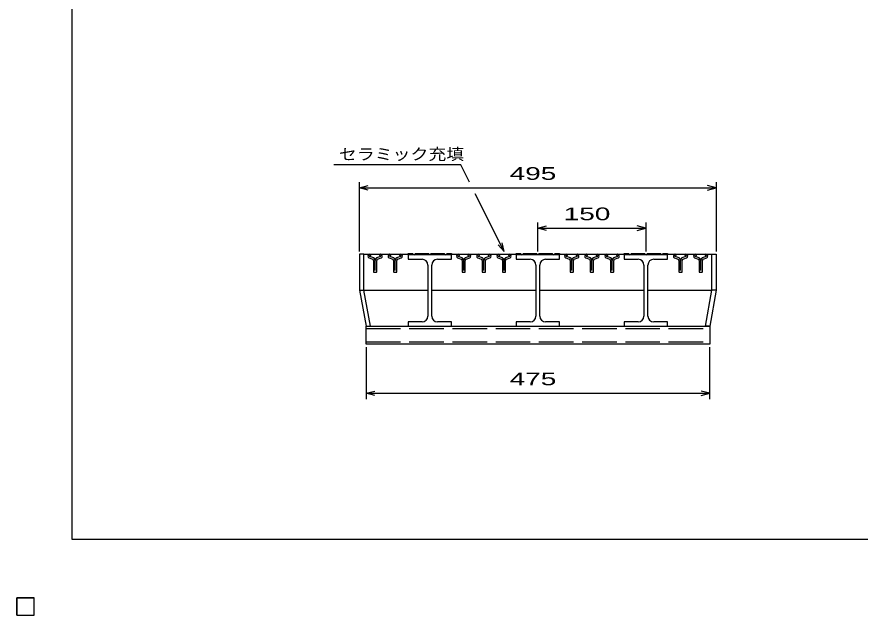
# Model space of a CAD drawing. Units: millimetres at full size, sheet at 1:8; details may follow other scales. Extents: x -1456 to 1389, y -1026 to 839.
# Drawn here: x -1456 to -285, y -1026 to -196 of the extents above; entities that cross this region are included whole.
import ezdxf
from ezdxf.enums import TextEntityAlignment as Align

# ---------------------------------------------------------------- set-up
doc = ezdxf.new("R2010")
doc.units = ezdxf.units.MM
doc.header["$LTSCALE"] = 8
doc.linetypes.add('DASHED', pattern=[7.5, 6, -1.5])
for name, color, linetype, lineweight in [('CADPAC_LAYER_0000', 150, 'Continuous', 25), ('CADPAC_LAYER_0016', 3, 'Continuous', 25), ('CADPAC_LAYER_0022', 4, 'Continuous', 25), ('CADPAC_LAYER_0032', 4, 'Continuous', 25)]:
    doc.layers.add(name, color=color, linetype=linetype, lineweight=lineweight)
doc.styles.add('ベクトル', font='')
doc.styles.get('ベクトル').set_extended_font_data('ベクトル')

msp = doc.modelspace()

# ---------------------------------------------------------------- linework, layer by layer
at = {"layer": 'CADPAC_LAYER_0000'}
for p, q in [((-1379.2, -921.2), (-1379.2, 838.8)), ((1388.8, -921.2), (-1379.2, -921.2))]:
    msp.add_line(p, q, dxfattribs=at)
at = {"layer": 'CADPAC_LAYER_0016'}
for p, q in [((-980.3, -525.2), (-980.3, -575.2)), ((-974.3, -525.2), (-980.3, -525.2)), ((-974.3, -575.2), (-974.3, -525.2)), ((-974.3, -525.2), (-912.8, -525.2)), ((-964.82, -526.813), (-964.82, -526.583)), ((-952.801, -526.583), (-952.801, -526.813)), ((-936.82, -526.813), (-936.82, -526.583)), ((-924.801, -526.583), (-924.801, -526.813)), ((-912.8, -526.2), (-912.8, -524.2)), ((-912.8, -524.2), (-906.8, -524.2)), ((-912.8, -526.2), (-912.8, -532.2)), ((-852.8, -526.2), (-912.8, -526.2)), ((-906.8, -524.2), (-904.8, -526.2)), ((-904.8, -526.2), (-902.8, -524.2)), ((-902.8, -524.2), (-884.8, -524.2)), ((-884.8, -524.2), (-882.8, -526.2)), ((-882.8, -526.2), (-880.8, -524.2)), ((-880.8, -524.2), (-862.8, -524.2)), ((-862.8, -524.2), (-860.8, -526.2)), ((-860.8, -526.2), (-858.8, -524.2)), ((-858.8, -524.2), (-852.8, -524.2)), ((-852.8, -524.2), (-852.8, -526.2)), ((-852.8, -525.2), (-762.8, -525.2)), ((-852.8, -532.2), (-852.8, -526.2)), ((-841.82, -526.813), (-841.82, -526.583)), ((-829.801, -526.583), (-829.801, -526.813)), ((-813.82, -526.813), (-813.82, -526.583)), ((-801.801, -526.583), (-801.801, -526.813)), ((-785.82, -526.813), (-785.82, -526.583)), ((-773.801, -526.583), (-773.801, -526.813)), ((-762.8, -526.2), (-762.8, -524.2)), ((-762.8, -524.2), (-756.8, -524.2)), ((-762.8, -526.2), (-762.8, -532.2)), ((-702.8, -526.2), (-762.8, -526.2)), ((-756.8, -524.2), (-754.8, -526.2)), ((-754.8, -526.2), (-752.8, -524.2)), ((-752.8, -524.2), (-734.8, -524.2)), ((-734.8, -524.2), (-732.8, -526.2)), ((-732.8, -526.2), (-730.8, -524.2)), ((-730.8, -524.2), (-712.8, -524.2)), ((-712.8, -524.2), (-710.8, -526.2)), ((-710.8, -526.2), (-708.8, -524.2)), ((-708.8, -524.2), (-702.8, -524.2)), ((-702.8, -524.2), (-702.8, -526.2)), ((-702.8, -525.2), (-612.8, -525.2)), ((-702.8, -532.2), (-702.8, -526.2)), ((-691.82, -526.813), (-691.82, -526.583)), ((-679.801, -526.583), (-679.801, -526.813)), ((-663.82, -526.813), (-663.82, -526.583)), ((-651.801, -526.583), (-651.801, -526.813)), ((-635.82, -526.813), (-635.82, -526.583)), ((-623.801, -526.583), (-623.801, -526.813)), ((-612.8, -526.2), (-612.8, -524.2)), ((-612.8, -524.2), (-606.8, -524.2)), ((-612.8, -526.2), (-612.8, -532.2)), ((-552.8, -526.2), (-612.8, -526.2)), ((-606.8, -524.2), (-604.8, -526.2)), ((-604.8, -526.2), (-602.8, -524.2)), ((-602.8, -524.2), (-584.8, -524.2)), ((-584.8, -524.2), (-582.8, -526.2)), ((-582.8, -526.2), (-580.8, -524.2)), ((-580.8, -524.2), (-562.8, -524.2)), ((-562.8, -524.2), (-560.8, -526.2)), ((-560.8, -526.2), (-558.8, -524.2)), ((-558.8, -524.2), (-552.8, -524.2)), ((-552.8, -524.2), (-552.8, -526.2)), ((-552.8, -525.2), (-491.3, -525.2)), ((-552.8, -532.2), (-552.8, -526.2)), ((-540.82, -526.813), (-540.82, -526.583)), ((-528.801, -526.583), (-528.801, -526.813)), ((-512.82, -526.813), (-512.82, -526.583)), ((-500.801, -526.583), (-500.801, -526.813)), ((-491.3, -575.2), (-491.3, -525.2)), ((-491.3, -525.2), (-485.3, -525.2)), ((-485.3, -525.2), (-485.3, -575.2)), ((-967.179, -530.379), (-962.309, -532.089)), ((-962.099, -529.728), (-966.419, -528.208)), ((-966.26, -527.513), (-964.82, -526.813)), ((-961.11, -533.792), (-961.11, -549.512)), ((-958.8, -547.91), (-958.8, -533.84)), ((-956.51, -549.512), (-956.51, -533.792)), ((-951.202, -528.208), (-955.522, -529.728)), ((-955.312, -532.089), (-950.442, -530.379)), ((-952.801, -526.813), (-951.361, -527.513)), ((-939.179, -530.379), (-934.309, -532.089)), ((-934.099, -529.728), (-938.419, -528.208)), ((-938.26, -527.513), (-936.82, -526.813)), ((-933.11, -533.792), (-933.11, -549.512)), ((-930.8, -547.91), (-930.8, -533.84)), ((-928.51, -549.512), (-928.51, -533.792)), ((-923.202, -528.208), (-927.522, -529.728)), ((-927.312, -532.089), (-922.442, -530.379)), ((-924.801, -526.813), (-923.361, -527.513)), ((-912.8, -532.2), (-893.55, -532.2)), ((-872.05, -532.2), (-852.8, -532.2)), ((-844.179, -530.379), (-839.309, -532.089)), ((-839.099, -529.728), (-843.419, -528.208)), ((-843.26, -527.513), (-841.82, -526.813)), ((-838.11, -533.792), (-838.11, -549.512)), ((-835.8, -547.91), (-835.8, -533.84)), ((-833.51, -549.512), (-833.51, -533.792)), ((-828.202, -528.208), (-832.522, -529.728)), ((-832.312, -532.089), (-827.442, -530.379)), ((-829.801, -526.813), (-828.361, -527.513)), ((-816.179, -530.379), (-811.309, -532.089)), ((-811.099, -529.728), (-815.419, -528.208)), ((-815.26, -527.513), (-813.82, -526.813)), ((-810.11, -533.792), (-810.11, -549.512)), ((-807.8, -547.91), (-807.8, -533.84)), ((-805.51, -549.512), (-805.51, -533.792)), ((-800.202, -528.208), (-804.522, -529.728)), ((-804.312, -532.089), (-799.442, -530.379)), ((-801.801, -526.813), (-800.361, -527.513)), ((-788.179, -530.379), (-783.309, -532.089)), ((-783.099, -529.728), (-787.419, -528.208)), ((-787.26, -527.513), (-785.82, -526.813)), ((-782.11, -533.792), (-782.11, -549.512)), ((-779.8, -547.91), (-779.8, -533.84)), ((-777.51, -549.512), (-777.51, -533.792)), ((-772.202, -528.208), (-776.522, -529.728)), ((-776.312, -532.089), (-771.442, -530.379)), ((-773.801, -526.813), (-772.361, -527.513)), ((-762.8, -532.2), (-743.55, -532.2)), ((-722.05, -532.2), (-702.8, -532.2)), ((-694.179, -530.379), (-689.309, -532.089)), ((-689.099, -529.728), (-693.419, -528.208)), ((-693.26, -527.513), (-691.82, -526.813)), ((-688.11, -533.792), (-688.11, -549.512)), ((-685.8, -547.91), (-685.8, -533.84)), ((-683.51, -549.512), (-683.51, -533.792)), ((-678.202, -528.208), (-682.522, -529.728)), ((-682.312, -532.089), (-677.442, -530.379)), ((-679.801, -526.813), (-678.361, -527.513)), ((-666.179, -530.379), (-661.309, -532.089)), ((-661.099, -529.728), (-665.419, -528.208)), ((-665.26, -527.513), (-663.82, -526.813)), ((-660.11, -533.792), (-660.11, -549.512)), ((-657.8, -547.91), (-657.8, -533.84)), ((-655.51, -549.512), (-655.51, -533.792)), ((-650.202, -528.208), (-654.522, -529.728)), ((-654.312, -532.089), (-649.442, -530.379)), ((-651.801, -526.813), (-650.361, -527.513)), ((-638.179, -530.379), (-633.309, -532.089)), ((-633.099, -529.728), (-637.419, -528.208)), ((-637.26, -527.513), (-635.82, -526.813)), ((-632.11, -533.792), (-632.11, -549.512)), ((-629.8, -547.91), (-629.8, -533.84)), ((-627.51, -549.512), (-627.51, -533.792)), ((-622.202, -528.208), (-626.522, -529.728)), ((-626.312, -532.089), (-621.442, -530.379)), ((-623.801, -526.813), (-622.361, -527.513)), ((-612.8, -532.2), (-593.55, -532.2)), ((-572.05, -532.2), (-552.8, -532.2)), ((-543.179, -530.379), (-538.309, -532.089)), ((-538.099, -529.728), (-542.419, -528.208)), ((-542.26, -527.513), (-540.82, -526.813)), ((-537.11, -533.792), (-537.11, -549.512)), ((-534.8, -547.91), (-534.8, -533.84)), ((-532.51, -549.512), (-532.51, -533.792)), ((-527.202, -528.208), (-531.522, -529.728)), ((-531.312, -532.089), (-526.442, -530.379)), ((-528.801, -526.813), (-527.361, -527.513)), ((-515.179, -530.379), (-510.309, -532.089)), ((-510.099, -529.728), (-514.419, -528.208)), ((-514.26, -527.513), (-512.82, -526.813)), ((-509.11, -533.792), (-509.11, -549.512)), ((-506.8, -547.91), (-506.8, -533.84)), ((-504.51, -549.512), (-504.51, -533.792)), ((-499.202, -528.208), (-503.522, -529.728)), ((-503.312, -532.089), (-498.442, -530.379)), ((-500.801, -526.813), (-499.361, -527.513)), ((-885.55, -540.2), (-885.55, -611.2)), ((-880.05, -611.2), (-880.05, -540.2)), ((-735.55, -540.2), (-735.55, -611.2)), ((-730.05, -611.2), (-730.05, -540.2)), ((-585.55, -540.2), (-585.55, -611.2)), ((-580.05, -611.2), (-580.05, -540.2)), ((-960.41, -550.212), (-957.21, -550.212)), ((-932.41, -550.212), (-929.21, -550.212)), ((-837.41, -550.212), (-834.21, -550.212)), ((-809.41, -550.212), (-806.21, -550.212)), ((-781.41, -550.212), (-778.21, -550.212)), ((-687.41, -550.212), (-684.21, -550.212)), ((-659.41, -550.212), (-656.21, -550.212)), ((-631.41, -550.212), (-628.21, -550.212)), ((-536.41, -550.212), (-533.21, -550.212)), ((-508.41, -550.212), (-505.21, -550.212)), ((-980.3, -575.2), (-974.3, -575.2)), ((-980.3, -575.2), (-971.3, -625.2)), ((-974.3, -575.2), (-885.55, -575.2)), ((-965.3, -625.2), (-974.3, -575.2)), ((-880.05, -575.2), (-735.55, -575.2)), ((-730.05, -575.2), (-585.55, -575.2)), ((-580.05, -575.2), (-491.3, -575.2)), ((-500.3, -625.2), (-491.3, -575.2)), ((-485.3, -575.2), (-494.3, -625.2)), ((-485.3, -575.2), (-491.3, -575.2)), ((-893.55, -619.2), (-912.8, -619.2)), ((-912.8, -619.2), (-912.8, -625.2)), ((-852.8, -619.2), (-872.05, -619.2)), ((-852.8, -625.2), (-852.8, -619.2)), ((-743.55, -619.2), (-762.8, -619.2)), ((-762.8, -619.2), (-762.8, -625.2)), ((-702.8, -619.2), (-722.05, -619.2)), ((-702.8, -625.2), (-702.8, -619.2)), ((-593.55, -619.2), (-612.8, -619.2)), ((-612.8, -619.2), (-612.8, -625.2)), ((-552.8, -619.2), (-572.05, -619.2)), ((-552.8, -625.2), (-552.8, -619.2)), ((-971.3, -625.2), (-965.3, -625.2)), ((-971.3, -625.2), (-494.3, -625.2)), ((-971.3, -650.2), (-971.3, -625.2)), ((-912.8, -625.2), (-852.8, -625.2)), ((-762.8, -625.2), (-702.8, -625.2)), ((-612.8, -625.2), (-552.8, -625.2)), ((-494.3, -625.2), (-500.3, -625.2)), ((-494.3, -625.2), (-494.3, -650.2)), ((-494.3, -650.2), (-971.3, -650.2)), ((-1456, -1002), (-1432, -1002)), ((-1456, -1026), (-1456, -1002)), ((-1456, -1002), (-1432, -1002)), ((-1456, -1026), (-1456, -1002)), ((-1456, -1002), (-1432, -1002)), ((-1456, -1026), (-1456, -1002)), ((-1456, -1002), (-1432, -1002)), ((-1456, -1026), (-1456, -1002)), ((-1456, -1002), (-1432, -1002)), ((-1456, -1026), (-1456, -1002)), ((-1432, -1026), (-1432, -1002)), ((-1432, -1026), (-1432, -1002)), ((-1432, -1026), (-1432, -1002)), ((-1432, -1026), (-1432, -1002)), ((-1432, -1026), (-1432, -1002)), ((-1456, -1026), (-1432, -1026)), ((-1456, -1026), (-1432, -1026)), ((-1456, -1026), (-1432, -1026)), ((-1456, -1026), (-1432, -1026)), ((-1456, -1026), (-1432, -1026))]:
    msp.add_line(p, q, dxfattribs=at)
at = {"layer": 'CADPAC_LAYER_0016', "linetype": 'DASHED'}
for p, q in [((-971.3, -628.4), (-494.3, -628.4)), ((-971.3, -647), (-494.3, -647))]:
    msp.add_line(p, q, dxfattribs=at)
at = {"layer": 'CADPAC_LAYER_0016'}
for centre, radius, start, end in [((-966.11, -527.9), 2.7, 90.98, 246.68), ((-966.269, -526.646), 1.45, 2.5, 85.55), ((-951.352, -526.646), 1.45, 94.45, 177.5), ((-951.511, -527.9), 2.7, 293.32, 89.02002), ((-938.11, -527.9), 2.7, 90.98, 246.68), ((-938.269, -526.646), 1.45, 2.5, 85.55), ((-923.352, -526.646), 1.45, 94.45, 177.5), ((-923.511, -527.9), 2.7, 293.32, 89.02002), ((-843.11, -527.9), 2.7, 90.98, 246.68), ((-843.269, -526.646), 1.45, 2.5, 85.55), ((-828.352, -526.646), 1.45, 94.45, 177.5), ((-828.511, -527.9), 2.7, 293.32, 89.02002), ((-815.11, -527.9), 2.7, 90.98, 246.68), ((-815.269, -526.646), 1.45, 2.5, 85.55), ((-800.352, -526.646), 1.45, 94.45, 177.5), ((-800.511, -527.9), 2.7, 293.32, 89.02002), ((-787.11, -527.9), 2.7, 90.98, 246.68), ((-787.269, -526.646), 1.45, 2.5, 85.55), ((-772.352, -526.646), 1.45, 94.45, 177.5), ((-772.511, -527.9), 2.7, 293.32, 89.02002), ((-693.11, -527.9), 2.7, 90.98, 246.68), ((-693.269, -526.646), 1.45, 2.5, 85.55), ((-678.352, -526.646), 1.45, 94.45, 177.5), ((-678.511, -527.9), 2.7, 293.32, 89.02002), ((-665.11, -527.9), 2.7, 90.98, 246.68), ((-665.269, -526.646), 1.45, 2.5, 85.55), ((-650.352, -526.646), 1.45, 94.45, 177.5), ((-650.511, -527.9), 2.7, 293.32, 89.02002), ((-637.11, -527.9), 2.7, 90.98, 246.68), ((-637.269, -526.646), 1.45, 2.5, 85.55), ((-622.352, -526.646), 1.45, 94.45, 177.5), ((-622.511, -527.9), 2.7, 293.32, 89.02002), ((-542.11, -527.9), 2.7, 90.98, 246.68), ((-542.269, -526.646), 1.45, 2.5, 85.55), ((-527.352, -526.646), 1.45, 94.45, 177.5), ((-527.511, -527.9), 2.7, 293.32, 89.02002), ((-514.11, -527.9), 2.7, 90.98, 246.68), ((-514.269, -526.646), 1.45, 2.5, 85.55), ((-499.352, -526.646), 1.45, 94.45, 177.5), ((-499.511, -527.9), 2.7, 293.32, 89.02002), ((-966.095, -527.916), 0.44, 111.91, 222.33), ((-962.909, -533.789), 1.8, 0, 70.58), ((-963.39, -534.143), 4.6, 3.78, 73.7), ((-954.231, -534.143), 4.6, 106.3, 176.22), ((-954.712, -533.789), 1.8, 109.42, 180), ((-951.526, -527.916), 0.44, 317.67, 68.08999), ((-938.095, -527.916), 0.44, 111.91, 222.33), ((-934.909, -533.789), 1.8, 0, 70.58), ((-935.39, -534.143), 4.6, 3.78, 73.7), ((-926.231, -534.143), 4.6, 106.3, 176.22), ((-926.712, -533.789), 1.8, 109.42, 180), ((-923.526, -527.916), 0.44, 317.67, 68.08999), ((-893.55, -540.2), 8, 0, 90), ((-872.05, -540.2), 8, 90, 180), ((-843.095, -527.916), 0.44, 111.91, 222.33), ((-839.909, -533.789), 1.8, 0, 70.58), ((-840.39, -534.143), 4.6, 3.78, 73.7), ((-831.231, -534.143), 4.6, 106.3, 176.22), ((-831.712, -533.789), 1.8, 109.42, 180), ((-828.526, -527.916), 0.44, 317.67, 68.08999), ((-815.095, -527.916), 0.44, 111.91, 222.33), ((-811.909, -533.789), 1.8, 0, 70.58), ((-812.39, -534.143), 4.6, 3.78, 73.7), ((-803.231, -534.143), 4.6, 106.3, 176.22), ((-803.712, -533.789), 1.8, 109.42, 180), ((-800.526, -527.916), 0.44, 317.67, 68.08999), ((-787.095, -527.916), 0.44, 111.91, 222.33), ((-783.909, -533.789), 1.8, 0, 70.58), ((-784.39, -534.143), 4.6, 3.78, 73.7), ((-775.231, -534.143), 4.6, 106.3, 176.22), ((-775.712, -533.789), 1.8, 109.42, 180), ((-772.526, -527.916), 0.44, 317.67, 68.08999), ((-743.55, -540.2), 8, 0, 90), ((-722.05, -540.2), 8, 90, 180), ((-693.095, -527.916), 0.44, 111.91, 222.33), ((-689.909, -533.789), 1.8, 0, 70.58), ((-690.39, -534.143), 4.6, 3.78, 73.7), ((-681.231, -534.143), 4.6, 106.3, 176.22), ((-681.712, -533.789), 1.8, 109.42, 180), ((-678.526, -527.916), 0.44, 317.67, 68.08999), ((-665.095, -527.916), 0.44, 111.91, 222.33), ((-661.909, -533.789), 1.8, 0, 70.58), ((-662.39, -534.143), 4.6, 3.78, 73.7), ((-653.231, -534.143), 4.6, 106.3, 176.22), ((-653.712, -533.789), 1.8, 109.42, 180), ((-650.526, -527.916), 0.44, 317.67, 68.08999), ((-637.095, -527.916), 0.44, 111.91, 222.33), ((-633.909, -533.789), 1.8, 0, 70.58), ((-634.39, -534.143), 4.6, 3.78, 73.7), ((-625.231, -534.143), 4.6, 106.3, 176.22), ((-625.712, -533.789), 1.8, 109.42, 180), ((-622.526, -527.916), 0.44, 317.67, 68.08999), ((-593.55, -540.2), 8, 0, 90), ((-572.05, -540.2), 8, 90, 180), ((-542.095, -527.916), 0.44, 111.91, 222.33), ((-538.909, -533.789), 1.8, 0, 70.58), ((-539.39, -534.143), 4.6, 3.78, 73.7), ((-530.231, -534.143), 4.6, 106.3, 176.22), ((-530.712, -533.789), 1.8, 109.42, 180), ((-527.526, -527.916), 0.44, 317.67, 68.08999), ((-514.095, -527.916), 0.44, 111.91, 222.33), ((-510.909, -533.789), 1.8, 0, 70.58), ((-511.39, -534.143), 4.6, 3.78, 73.7), ((-502.231, -534.143), 4.6, 106.3, 176.22), ((-502.712, -533.789), 1.8, 109.42, 180), ((-499.526, -527.916), 0.44, 317.67, 68.08999), ((-960.41, -549.512), 0.7, 180, 270), ((-957.21, -549.512), 0.7, 270, 0), ((-932.41, -549.512), 0.7, 180, 270), ((-929.21, -549.512), 0.7, 270, 0), ((-837.41, -549.512), 0.7, 180, 270), ((-834.21, -549.512), 0.7, 270, 0), ((-809.41, -549.512), 0.7, 180, 270), ((-806.21, -549.512), 0.7, 270, 0), ((-781.41, -549.512), 0.7, 180, 270), ((-778.21, -549.512), 0.7, 270, 0), ((-687.41, -549.512), 0.7, 180, 270), ((-684.21, -549.512), 0.7, 270, 0), ((-659.41, -549.512), 0.7, 180, 270), ((-656.21, -549.512), 0.7, 270, 0), ((-631.41, -549.512), 0.7, 180, 270), ((-628.21, -549.512), 0.7, 270, 0), ((-536.41, -549.512), 0.7, 180, 270), ((-533.21, -549.512), 0.7, 270, 0), ((-508.41, -549.512), 0.7, 180, 270), ((-505.21, -549.512), 0.7, 270, 0), ((-893.55, -611.2), 8, 270, 0), ((-872.05, -611.2), 8, 180, 270), ((-743.55, -611.2), 8, 270, 0), ((-722.05, -611.2), 8, 180, 270), ((-593.55, -611.2), 8, 270, 0), ((-572.05, -611.2), 8, 180, 270)]:
    msp.add_arc(centre, radius, start, end, dxfattribs=at)
at = {"layer": 'CADPAC_LAYER_0022'}
for p, q in [((-839.8, -401.2), (-1015.8, -401.2)), ((-827.8, -425.2), (-839.8, -401.2)), ((-980.3, -521.2), (-980.3, -425.2)), ((-980.3, -433.2), (-968.3, -430)), ((-485.3, -433.2), (-497.3, -430)), ((-485.3, -425.2), (-485.3, -521.2)), ((-968.3, -436.4), (-980.3, -433.2)), ((-980.3, -433.2), (-485.3, -433.2)), ((-779.8, -521.2), (-819.8, -441.2)), ((-497.3, -436.4), (-485.3, -433.2)), ((-732.8, -521.2), (-732.8, -481.2)), ((-732.8, -489.2), (-720.8, -486)), ((-720.8, -492.4), (-732.8, -489.2)), ((-732.8, -489.2), (-582.8, -489.2)), ((-582.8, -489.2), (-594.8, -486)), ((-594.8, -492.4), (-582.8, -489.2)), ((-582.8, -481.2), (-582.8, -521.2)), ((-779.8, -521.2), (-787.8, -512.4)), ((-779.8, -521.2), (-782.2, -509.52)), ((-971.3, -654.2), (-971.3, -726.2)), ((-494.3, -726.2), (-494.3, -654.2)), ((-971.3, -718.2), (-959.3, -715)), ((-959.3, -721.4), (-971.3, -718.2)), ((-971.3, -718.2), (-494.3, -718.2)), ((-494.3, -718.2), (-506.3, -715)), ((-506.3, -721.4), (-494.3, -718.2))]:
    msp.add_line(p, q, dxfattribs=at)
at = {"layer": 'CADPAC_LAYER_0022', "color": 2}
for p, q in [((-1432, -1002), (-1456, -1002)), ((-1456, -1002), (-1456, -1026)), ((-1432, -1002), (-1456, -1002)), ((-1456, -1002), (-1456, -1026)), ((-1432, -1002), (-1456, -1002)), ((-1456, -1002), (-1456, -1026)), ((-1432, -1026), (-1432, -1002)), ((-1432, -1026), (-1432, -1002)), ((-1432, -1026), (-1432, -1002)), ((-1456, -1026), (-1432, -1026)), ((-1456, -1026), (-1432, -1026)), ((-1456, -1026), (-1432, -1026))]:
    msp.add_line(p, q, dxfattribs=at)
at = {"layer": 'CADPAC_LAYER_0032'}
for p, q in [((-1432, -1002), (-1456, -1002)), ((-1456, -1002), (-1456, -1026)), ((-1432, -1002), (-1456, -1002)), ((-1456, -1002), (-1456, -1026)), ((-1432, -1002), (-1456, -1002)), ((-1456, -1002), (-1456, -1026)), ((-1432, -1002), (-1456, -1002)), ((-1456, -1002), (-1456, -1026)), ((-1432, -1002), (-1456, -1002)), ((-1456, -1002), (-1456, -1026)), ((-1432, -1026), (-1432, -1002)), ((-1432, -1026), (-1432, -1002)), ((-1432, -1026), (-1432, -1002)), ((-1432, -1026), (-1432, -1002)), ((-1432, -1026), (-1432, -1002)), ((-1456, -1026), (-1432, -1026)), ((-1456, -1026), (-1432, -1026)), ((-1456, -1026), (-1432, -1026)), ((-1456, -1026), (-1432, -1026)), ((-1456, -1026), (-1432, -1026))]:
    msp.add_line(p, q, dxfattribs=at)

# ---------------------------------------------------------------- texts
at = {"layer": 'CADPAC_LAYER_0022', "color": 2, "style": 'ベクトル'}
for s, height, width, p in [('セラミック充填', 15.84, 1.15, (-1009, -386.4)), (' 495 ', 17.6, 1.65, (-782.8, -413.2)), (' 150 ', 17.6, 1.65, (-707.8, -469.2)), (' 475', 17.6, 1.65, (-782.8, -698.2))]:
    msp.add_text(s, height=height, dxfattribs=dict(at, width=width)).set_placement(p, align=Align.MIDDLE_LEFT)

doc.saveas('drawing.dxf')
